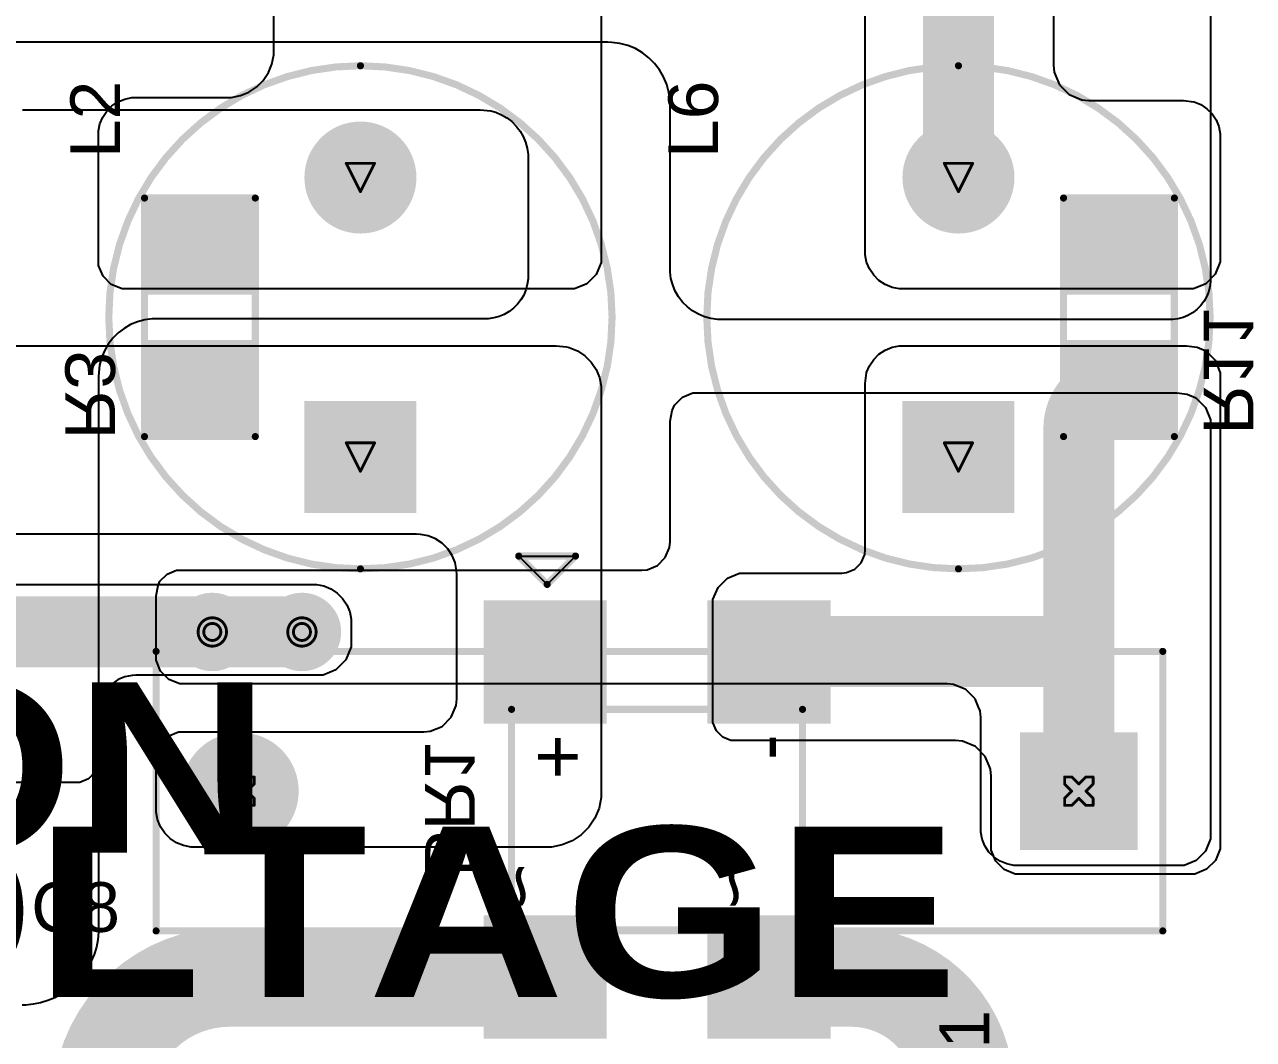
# Model space of a CAD drawing. Header units: inches. Extents: x 0 to 11.3, y 0 to 5.5.
# Drawn here: x 3.316 to 4.181, y 1.31 to 2.024 of the extents above; entities that cross this region are included whole.
import ezdxf

# ---------------------------------------------------------------- set-up
doc = ezdxf.new("R2010")
doc.units = ezdxf.units.IN
doc.header["$MEASUREMENT"] = 0
for name, color, linetype in [('Bottom Layer', 5, 'Continuous'), ('Bottom Overlay', 54, 'Continuous'), ('Bottom Paste', 16, 'Continuous'), ('Bottom Solder', 6, 'Continuous'), ('Drill Drawing', 1, 'Continuous'), ('Multi-Layer', 9, 'Continuous'), ('Pad Holes', 156, 'Continuous'), ('Top Layer', 1, 'Continuous'), ('Top Overlay', 2, 'Continuous'), ('Top Solder', 216, 'Continuous'), ('Via Holes', 16, 'Continuous')]:
    doc.layers.add(name, color=color, linetype=linetype)
doc.styles.add('Arial', font='', dxfattribs={"height": 0.2})
doc.styles.add('Arial Black', font='', dxfattribs={"height": 0.2})
doc.styles.get('Arial').set_extended_font_data('Arial')
doc.styles.get('Arial Black').set_extended_font_data('Arial Black')

# ---------------------------------------------------------------- blocks, each defined once
blk = doc.blocks.new('R___1206_B_39')
at = {"layer": 'Bottom Layer'}
for points in [[(-0.08, 0.035), (-0.02, 0.035), (-0.02, -0.035), (-0.08, -0.035)], [(0.02, 0.035), (0.08, 0.035), (0.08, -0.035), (0.02, -0.035)]]:
    blk.add_hatch(color=5, dxfattribs=at).paths.add_polyline_path(points)
at = {"layer": 'Bottom Paste'}
for points in [[(-0.08, 0.035), (-0.02, 0.035), (-0.02, -0.035), (-0.08, -0.035)], [(0.02, 0.035), (0.08, 0.035), (0.08, -0.035), (0.02, -0.035)]]:
    blk.add_hatch(color=16, dxfattribs=at).paths.add_polyline_path(points)
at = {"layer": 'Bottom Solder'}
for points in [[(-0.084, 0.039), (-0.016, 0.039), (-0.016, -0.039), (-0.084, -0.039)], [(0.016, 0.039), (0.084, 0.039), (0.084, -0.039), (0.016, -0.039)]]:
    blk.add_hatch(color=6, dxfattribs=at).paths.add_polyline_path(points)
at = {"layer": 'Bottom Overlay', "const_width": 0.005}
for points in [[(-0.084, 0.039), (-0.084, -0.039)], [(-0.084, 0.039), (0.084, 0.039)], [(0.084, 0.039), (0.084, -0.039)], [(-0.084, -0.039), (0.084, -0.039)]]:
    blk.add_lwpolyline(points, dxfattribs=at)
at = {"layer": 'Bottom Overlay', "const_width": 0.0025}
for points in [[(-0.08525, 0.039, 1), (-0.08275, 0.039, 1)], [(-0.08525, 0.039, 1), (-0.08275, 0.039, 1)], [(0.08275, 0.039, 1), (0.08525, 0.039, 1)], [(0.08275, 0.039, 1), (0.08525, 0.039, 1)], [(-0.08525, -0.039, 1), (-0.08275, -0.039, 1)], [(-0.08525, -0.039, 1), (-0.08275, -0.039, 1)], [(0.08275, -0.039, 1), (0.08525, -0.039, 1)], [(0.08275, -0.039, 1), (0.08525, -0.039, 1)]]:
    blk.add_lwpolyline(points, format="xyb", close=True, dxfattribs=at)
blk = doc.blocks.new('R___1206_B_47')
at = {"layer": 'Bottom Layer'}
for points in [[(-0.08, 0.035), (-0.02, 0.035), (-0.02, -0.035), (-0.08, -0.035)], [(0.02, 0.035), (0.08, 0.035), (0.08, -0.035), (0.02, -0.035)]]:
    blk.add_hatch(color=5, dxfattribs=at).paths.add_polyline_path(points)
at = {"layer": 'Bottom Paste'}
for points in [[(-0.08, 0.035), (-0.02, 0.035), (-0.02, -0.035), (-0.08, -0.035)], [(0.02, 0.035), (0.08, 0.035), (0.08, -0.035), (0.02, -0.035)]]:
    blk.add_hatch(color=16, dxfattribs=at).paths.add_polyline_path(points)
at = {"layer": 'Bottom Solder'}
for points in [[(-0.084, 0.039), (-0.016, 0.039), (-0.016, -0.039), (-0.084, -0.039)], [(0.016, 0.039), (0.084, 0.039), (0.084, -0.039), (0.016, -0.039)]]:
    blk.add_hatch(color=6, dxfattribs=at).paths.add_polyline_path(points)
at = {"layer": 'Bottom Overlay', "const_width": 0.005}
for points in [[(-0.084, 0.039), (-0.084, -0.039)], [(-0.084, 0.039), (0.084, 0.039)], [(0.084, 0.039), (0.084, -0.039)], [(-0.084, -0.039), (0.084, -0.039)]]:
    blk.add_lwpolyline(points, dxfattribs=at)
at = {"layer": 'Bottom Overlay', "const_width": 0.0025}
for points in [[(-0.08525, 0.039, 1), (-0.08275, 0.039, 1)], [(-0.08525, 0.039, 1), (-0.08275, 0.039, 1)], [(0.08275, 0.039, 1), (0.08525, 0.039, 1)], [(0.08275, 0.039, 1), (0.08525, 0.039, 1)], [(-0.08525, -0.039, 1), (-0.08275, -0.039, 1)], [(-0.08525, -0.039, 1), (-0.08275, -0.039, 1)], [(0.08275, -0.039, 1), (0.08525, -0.039, 1)], [(0.08275, -0.039, 1), (0.08525, -0.039, 1)]]:
    blk.add_lwpolyline(points, format="xyb", close=True, dxfattribs=at)
blk = doc.blocks.new('PK0810_471MB_52')
at = {"layer": 'Bottom Layer'}
blk.add_hatch(color=5, dxfattribs=at).paths.add_polyline_path([(-0.133853, 0.035433), (-0.062987, 0.035433), (-0.062987, -0.035433), (-0.133853, -0.035433)])
h = blk.add_hatch(color=5, dxfattribs=at)
edge = h.paths.add_edge_path()
edge.add_arc((0.09843, 0), 0.035433, 0, 360)
at = {"layer": 'Bottom Solder'}
blk.add_hatch(color=6, dxfattribs=at).paths.add_polyline_path([(-0.137853, 0.039433), (-0.058987, 0.039433), (-0.058987, -0.039433), (-0.137853, -0.039433)])
h = blk.add_hatch(color=6, dxfattribs=at)
edge = h.paths.add_edge_path()
edge.add_arc((0.09843, 0), 0.039433, 0, 360)
at = {"layer": 'Multi-Layer'}
blk.add_hatch(color=9, dxfattribs=at).paths.add_polyline_path([(-0.133853, 0.035433), (-0.062987, 0.035433), (-0.062987, -0.035433), (-0.133853, -0.035433)])
h = blk.add_hatch(color=9, dxfattribs=at)
edge = h.paths.add_edge_path()
edge.add_arc((0.09843, 0), 0.035433, 0, 360)
at = {"layer": 'Pad Holes'}
h = blk.add_hatch(color=7, dxfattribs=at)
edge = h.paths.add_edge_path()
edge.add_arc((-0.098429, 0), 0.019685, 0, 360)
h = blk.add_hatch(color=7, dxfattribs=at)
edge = h.paths.add_edge_path()
edge.add_arc((0.098429, 0), 0.019685, 0, 360)
at = {"layer": 'Top Layer'}
blk.add_hatch(color=1, dxfattribs=at).paths.add_polyline_path([(-0.133853, 0.035433), (-0.062987, 0.035433), (-0.062987, -0.035433), (-0.133853, -0.035433)])
h = blk.add_hatch(color=1, dxfattribs=at)
edge = h.paths.add_edge_path()
edge.add_arc((0.09843, 0), 0.035433, 0, 360)
at = {"layer": 'Top Solder'}
blk.add_hatch(color=216, dxfattribs=at).paths.add_polyline_path([(-0.137853, 0.039433), (-0.058987, 0.039433), (-0.058987, -0.039433), (-0.137853, -0.039433)])
h = blk.add_hatch(color=216, dxfattribs=at)
edge = h.paths.add_edge_path()
edge.add_arc((0.09843, 0), 0.039433, 0, 360)
at = {"layer": 'Top Overlay'}
for points, const_width in [([(0.17717, 0, 1), (-0.17717, 0, 1)], 0.005), ([(-0.17842, 0, 1), (-0.17592, 0, 1)], 0.0025), ([(0.17592, 0, 1), (0.17842, 0, 1)], 0.0025)]:
    blk.add_lwpolyline(points, format="xyb", close=True, dxfattribs=dict(at, const_width=const_width))
blk = doc.blocks.new('PK0810_471MB_55')
at = {"layer": 'Bottom Layer'}
blk.add_hatch(color=5, dxfattribs=at).paths.add_polyline_path([(-0.133853, 0.035433), (-0.062987, 0.035433), (-0.062987, -0.035433), (-0.133853, -0.035433)])
h = blk.add_hatch(color=5, dxfattribs=at)
edge = h.paths.add_edge_path()
edge.add_arc((0.09843, 0), 0.035433, 0, 360)
at = {"layer": 'Bottom Solder'}
blk.add_hatch(color=6, dxfattribs=at).paths.add_polyline_path([(-0.137853, 0.039433), (-0.058987, 0.039433), (-0.058987, -0.039433), (-0.137853, -0.039433)])
h = blk.add_hatch(color=6, dxfattribs=at)
edge = h.paths.add_edge_path()
edge.add_arc((0.09843, 0), 0.039433, 0, 360)
at = {"layer": 'Multi-Layer'}
blk.add_hatch(color=9, dxfattribs=at).paths.add_polyline_path([(-0.133853, 0.035433), (-0.062987, 0.035433), (-0.062987, -0.035433), (-0.133853, -0.035433)])
h = blk.add_hatch(color=9, dxfattribs=at)
edge = h.paths.add_edge_path()
edge.add_arc((0.09843, 0), 0.035433, 0, 360)
at = {"layer": 'Pad Holes'}
h = blk.add_hatch(color=7, dxfattribs=at)
edge = h.paths.add_edge_path()
edge.add_arc((-0.098429, 0), 0.019685, 0, 360)
h = blk.add_hatch(color=7, dxfattribs=at)
edge = h.paths.add_edge_path()
edge.add_arc((0.098429, 0), 0.019685, 0, 360)
at = {"layer": 'Top Layer'}
blk.add_hatch(color=1, dxfattribs=at).paths.add_polyline_path([(-0.133853, 0.035433), (-0.062987, 0.035433), (-0.062987, -0.035433), (-0.133853, -0.035433)])
h = blk.add_hatch(color=1, dxfattribs=at)
edge = h.paths.add_edge_path()
edge.add_arc((0.09843, 0), 0.035433, 0, 360)
at = {"layer": 'Top Solder'}
blk.add_hatch(color=216, dxfattribs=at).paths.add_polyline_path([(-0.137853, 0.039433), (-0.058987, 0.039433), (-0.058987, -0.039433), (-0.137853, -0.039433)])
h = blk.add_hatch(color=216, dxfattribs=at)
edge = h.paths.add_edge_path()
edge.add_arc((0.09843, 0), 0.039433, 0, 360)
at = {"layer": 'Top Overlay'}
for points, const_width in [([(0.17717, 0, 1), (-0.17717, 0, 1)], 0.005), ([(-0.17842, 0, 1), (-0.17592, 0, 1)], 0.0025), ([(0.17592, 0, 1), (0.17842, 0, 1)], 0.0025)]:
    blk.add_lwpolyline(points, format="xyb", close=True, dxfattribs=dict(at, const_width=const_width))
blk = doc.blocks.new('KP103J1000VP15_72')
at = {"layer": 'Bottom Layer'}
blk.add_hatch(color=5, dxfattribs=at).paths.add_polyline_path([(-0.33465, 0.03937), (-0.25591, 0.03937), (-0.25591, -0.03937), (-0.33465, -0.03937)])
h = blk.add_hatch(color=5, dxfattribs=at)
edge = h.paths.add_edge_path()
edge.add_arc((0.29528, 0), 0.03937, 0, 360)
at = {"layer": 'Bottom Solder'}
blk.add_hatch(color=6, dxfattribs=at).paths.add_polyline_path([(-0.33661, 0.04134), (-0.25394, 0.04134), (-0.25394, -0.04134), (-0.33661, -0.04134)])
h = blk.add_hatch(color=6, dxfattribs=at)
edge = h.paths.add_edge_path()
edge.add_arc((0.29528, 0), 0.04134, 0, 360)
at = {"layer": 'Multi-Layer'}
blk.add_hatch(color=9, dxfattribs=at).paths.add_polyline_path([(-0.33465, 0.03937), (-0.25591, 0.03937), (-0.25591, -0.03937), (-0.33465, -0.03937)])
h = blk.add_hatch(color=9, dxfattribs=at)
edge = h.paths.add_edge_path()
edge.add_arc((0.29528, 0), 0.03937, 0, 360)
at = {"layer": 'Pad Holes'}
h = blk.add_hatch(color=7, dxfattribs=at)
edge = h.paths.add_edge_path()
edge.add_arc((-0.29528, 0), 0.02362, 0, 360)
h = blk.add_hatch(color=7, dxfattribs=at)
edge = h.paths.add_edge_path()
edge.add_arc((0.29528, 0), 0.02362, 0, 360)
at = {"layer": 'Top Layer'}
blk.add_hatch(color=1, dxfattribs=at).paths.add_polyline_path([(-0.33465, 0.03937), (-0.25591, 0.03937), (-0.25591, -0.03937), (-0.33465, -0.03937)])
h = blk.add_hatch(color=1, dxfattribs=at)
edge = h.paths.add_edge_path()
edge.add_arc((0.29528, 0), 0.03937, 0, 360)
at = {"layer": 'Top Solder'}
blk.add_hatch(color=216, dxfattribs=at).paths.add_polyline_path([(-0.33661, 0.04134), (-0.25394, 0.04134), (-0.25394, -0.04134), (-0.33661, -0.04134)])
h = blk.add_hatch(color=216, dxfattribs=at)
edge = h.paths.add_edge_path()
edge.add_arc((0.29528, 0), 0.04134, 0, 360)
at = {"layer": 'Top Overlay', "const_width": 0.005}
for points in [[(0.35433, 0.09842), (-0.35433, 0.09842)], [(-0.35433, 0.09842), (-0.35433, -0.09843)], [(0.35433, 0.09842), (0.35433, -0.09843)], [(0.35433, -0.09843), (-0.35433, -0.09843)]]:
    blk.add_lwpolyline(points, dxfattribs=at)
at = {"layer": 'Top Overlay', "const_width": 0.0025}
for points in [[(-0.35558, 0.09842, 1), (-0.35308, 0.09842, 1)], [(-0.35558, 0.09842, 1), (-0.35308, 0.09842, 1)], [(0.35308, 0.09842, 1), (0.35558, 0.09842, 1)], [(0.35308, 0.09842, 1), (0.35558, 0.09842, 1)], [(-0.35558, -0.09843, 1), (-0.35308, -0.09843, 1)], [(-0.35558, -0.09843, 1), (-0.35308, -0.09843, 1)], [(0.35308, -0.09843, 1), (0.35558, -0.09843, 1)], [(0.35308, -0.09843, 1), (0.35558, -0.09843, 1)]]:
    blk.add_lwpolyline(points, format="xyb", close=True, dxfattribs=at)
blk = doc.blocks.new('LMBS_1_B_79')
at = {"layer": 'Bottom Layer'}
for points in [[(-0.15029, 0.11811), (-0.07155, 0.11811), (-0.07155, 0.03937), (-0.15029, 0.03937)], [(0.07155, 0.11811), (0.15029, 0.11811), (0.15029, 0.03937), (0.07155, 0.03937)], [(-0.15029, -0.03937), (-0.07155, -0.03937), (-0.07155, -0.11811), (-0.15029, -0.11811)], [(0.07155, -0.03937), (0.15029, -0.03937), (0.15029, -0.11811), (0.07155, -0.11811)]]:
    blk.add_hatch(color=5, dxfattribs=at).paths.add_polyline_path(points)
at = {"layer": 'Bottom Paste'}
for points in [[(-0.15029, 0.11811), (-0.07155, 0.11811), (-0.07155, 0.03937), (-0.15029, 0.03937)], [(0.07155, 0.11811), (0.15029, 0.11811), (0.15029, 0.03937), (0.07155, 0.03937)], [(-0.15029, -0.03937), (-0.07155, -0.03937), (-0.07155, -0.11811), (-0.15029, -0.11811)], [(0.07155, -0.03937), (0.15029, -0.03937), (0.15029, -0.11811), (0.07155, -0.11811)]]:
    blk.add_hatch(color=16, dxfattribs=at).paths.add_polyline_path(points)
at = {"layer": 'Bottom Solder'}
for points in [[(-0.15429, 0.12211), (-0.06755, 0.12211), (-0.06755, 0.03537), (-0.15429, 0.03537)], [(0.06755, 0.12211), (0.15429, 0.12211), (0.15429, 0.03537), (0.06755, 0.03537)], [(-0.15429, -0.03537), (-0.06755, -0.03537), (-0.06755, -0.12211), (-0.15429, -0.12211)], [(0.06755, -0.03537), (0.15429, -0.03537), (0.15429, -0.12211), (0.06755, -0.12211)]]:
    blk.add_hatch(color=6, dxfattribs=at).paths.add_polyline_path(points)
at = {"layer": 'Bottom Overlay', "const_width": 0.005}
for points in [[(-0.07761, -0.10241), (-0.07761, 0.10241)], [(0.07761, 0.10241), (-0.07761, 0.10241)], [(0.07761, -0.10241), (0.07761, 0.10241)], [(0.07761, -0.10241), (-0.07761, -0.10241)]]:
    blk.add_lwpolyline(points, dxfattribs=at)
at = {"layer": 'Bottom Overlay', "const_width": 0.0025}
for points in [[(-0.07886, 0.10241, 1), (-0.07636, 0.10241, 1)], [(-0.07886, 0.10241, 1), (-0.07636, 0.10241, 1)], [(0.07636, 0.10241, 1), (0.07886, 0.10241, 1)], [(0.07636, 0.10241, 1), (0.07886, 0.10241, 1)], [(-0.07886, -0.10241, 1), (-0.07636, -0.10241, 1)], [(-0.07886, -0.10241, 1), (-0.07636, -0.10241, 1)], [(0.07636, -0.10241, 1), (0.07886, -0.10241, 1)], [(0.07636, -0.10241, 1), (0.07886, -0.10241, 1)]]:
    blk.add_lwpolyline(points, format="xyb", close=True, dxfattribs=at)
at = {"layer": 'Bottom Overlay', "style": 'Arial', "text_generation_flag": 2}
for s, p in [('-', (-0.06024, 0.0967)), ('+', (-0.06024, -0.05078))]:
    blk.add_text(s, height=0.03937, rotation=-180, dxfattribs=at).set_placement(p)
for p in [(0.063, 0.035), (0.063, -0.115)]:
    blk.add_text('~', height=0.03937, dxfattribs=at).set_placement(p)

msp = doc.modelspace()

# ---------------------------------------------------------------- hatches: boundary and pattern name
at = {"layer": 'Bottom Layer'}
h = msp.add_hatch(color=5, dxfattribs=at)
edge = h.paths.add_edge_path()
edge.add_arc((3.44773, 1.59654), 0.02362, 0, 360)
h = msp.add_hatch(color=5, dxfattribs=at)
edge = h.paths.add_edge_path()
edge.add_arc((3.51083, 1.59654), 0.02362, 0, 360)
at = {"layer": 'Bottom Solder'}
h = msp.add_hatch(color=6, dxfattribs=at)
edge = h.paths.add_edge_path()
edge.add_arc((3.44773, 1.59654), 0.02762, 0, 360)
h = msp.add_hatch(color=6, dxfattribs=at)
edge = h.paths.add_edge_path()
edge.add_arc((3.51083, 1.59654), 0.02762, 0, 360)
at = {"layer": 'Top Layer'}
h = msp.add_hatch(color=1, dxfattribs=at)
edge = h.paths.add_edge_path()
edge.add_arc((3.44773, 1.59654), 0.02362, 0, 360)
h = msp.add_hatch(color=1, dxfattribs=at)
edge = h.paths.add_edge_path()
edge.add_arc((3.51083, 1.59654), 0.02362, 0, 360)
at = {"layer": 'Top Solder'}
h = msp.add_hatch(color=216, dxfattribs=at)
edge = h.paths.add_edge_path()
edge.add_arc((3.44773, 1.59654), 0.02762, 0, 360)
h = msp.add_hatch(color=216, dxfattribs=at)
edge = h.paths.add_edge_path()
edge.add_arc((3.51083, 1.59654), 0.02762, 0, 360)
at = {"layer": 'Via Holes'}
h = msp.add_hatch(color=7, dxfattribs=at)
edge = h.paths.add_edge_path()
edge.add_arc((3.44773, 1.59654), 0.01181, 0, 360)
h = msp.add_hatch(color=7, dxfattribs=at)
edge = h.paths.add_edge_path()
edge.add_arc((3.51083, 1.59654), 0.01181, 0, 360)

# ---------------------------------------------------------------- linework, layer by layer
at = {"layer": 'Bottom Layer'}
for p, q in [((3.72146, 2.36748), (3.72146, 1.86146)), ((3.49114, 2.00614), (3.49114, 2.19398)), ((3.90735, 1.90616), (3.90735, 2.193)), ((4.04, 2.19263), (4.04, 1.99562)), ((3.48971, 1.99648), (3.49098, 2.00288)), ((3.49098, 2.00288), (3.49114, 2.00614)), ((3.48359, 1.98502), (3.48721, 1.99045)), ((3.48721, 1.99045), (3.48971, 1.99648)), ((4.04, 1.99562), (4.04048, 1.99079)), ((4.04048, 1.99079), (4.04417, 1.98186)), ((3.47897, 1.98041), (3.48359, 1.98502)), ((4.04417, 1.98186), (4.051, 1.97503)), ((3.38606, 1.97186), (3.39108, 1.97286)), ((3.39108, 1.97286), (3.39364, 1.97286)), ((3.39364, 1.97286), (3.45786, 1.97286)), ((3.45786, 1.97286), (3.46112, 1.97302)), ((3.45786, 1.97286), (3.45786, 1.97286)), ((3.46112, 1.97302), (3.46752, 1.97429)), ((3.46752, 1.97429), (3.47355, 1.97679)), ((3.47355, 1.97679), (3.47897, 1.98041)), ((4.051, 1.97503), (4.05993, 1.97133)), ((3.37345, 1.96343), (3.37707, 1.96705)), ((3.37707, 1.96705), (3.38133, 1.9699)), ((3.38133, 1.9699), (3.38606, 1.97186)), ((4.05993, 1.97133), (4.06476, 1.97086)), ((4.06476, 1.97086), (4.13135, 1.97086)), ((4.13135, 1.97086), (4.13135, 1.97086)), ((4.13135, 1.97086), (4.13135, 1.97086)), ((4.13135, 1.97086), (4.13135, 1.97086)), ((4.13135, 1.97086), (4.13869, 1.96991)), ((4.13869, 1.96991), (4.13893, 1.96986)), ((4.13893, 1.96986), (4.14367, 1.9679)), ((4.14367, 1.9679), (4.14792, 1.96505)), ((4.14792, 1.96505), (4.15155, 1.96143)), ((3.36864, 1.95444), (3.3706, 1.95917)), ((3.3706, 1.95917), (3.37345, 1.96343)), ((4.15155, 1.96143), (4.15439, 1.95717)), ((4.15439, 1.95717), (4.15635, 1.95244)), ((3.36764, 1.94942), (3.36864, 1.95444)), ((3.36765, 1.94686), (3.36764, 1.94942)), ((3.36765, 1.90535), (3.36765, 1.94686)), ((3.36765, 1.94686), (3.36765, 1.94686)), ((4.15635, 1.95244), (4.15735, 1.94742)), ((4.15735, 1.94742), (4.15735, 1.94486)), ((4.15735, 1.94486), (4.15735, 1.86185)), ((3.36765, 1.85885), (3.36765, 1.90535)), ((3.90735, 1.86486), (3.90735, 1.90616)), ((3.72146, 1.86146), (3.72146, 1.86146)), ((3.72146, 1.86146), (3.72146, 1.85682)), ((3.90735, 1.86223), (3.90735, 1.86486)), ((3.90838, 1.85706), (3.90735, 1.86223)), ((4.15735, 1.86185), (4.15735, 1.86185)), ((4.15735, 1.86185), (4.15735, 1.85713)), ((3.36765, 1.85473), (3.36765, 1.85885)), ((3.3708, 1.84712), (3.36765, 1.85473)), ((3.72146, 1.85682), (3.71791, 1.84825)), ((3.91039, 1.8522), (3.90838, 1.85706)), ((3.91331, 1.84783), (3.91039, 1.8522)), ((4.15735, 1.85713), (4.15374, 1.84842)), ((3.37662, 1.8413), (3.3708, 1.84712)), ((3.71791, 1.84825), (3.71135, 1.84169)), ((3.91703, 1.84411), (3.91331, 1.84783)), ((3.92141, 1.84118), (3.91703, 1.84411)), ((4.15374, 1.84842), (4.14707, 1.84175)), ((3.38423, 1.83814), (3.37662, 1.8413)), ((3.38835, 1.83814), (3.38423, 1.83814)), ((3.69814, 1.83814), (3.38835, 1.83814)), ((3.70278, 1.83814), (3.69814, 1.83814)), ((3.71135, 1.84169), (3.70278, 1.83814)), ((3.92627, 1.83917), (3.92141, 1.84118)), ((3.93143, 1.83814), (3.92627, 1.83917)), ((3.93406, 1.83814), (3.93143, 1.83814)), ((4.13364, 1.83814), (3.93406, 1.83814)), ((4.13836, 1.83814), (4.13364, 1.83814)), ((4.14707, 1.84175), (4.13836, 1.83814)), ((3.03815, 1.79815), (3.68976, 1.79815)), ((3.68976, 1.79815), (3.68976, 1.79815)), ((3.68976, 1.79815), (3.68976, 1.79815)), ((3.68976, 1.79815), (3.68976, 1.79815)), ((3.68976, 1.79815), (3.69711, 1.7973)), ((3.69711, 1.7973), (3.699, 1.79693)), ((3.699, 1.79693), (3.70477, 1.79454)), ((3.70477, 1.79454), (3.70996, 1.79107)), ((3.70996, 1.79107), (3.71438, 1.78665)), ((3.91331, 1.78846), (3.91703, 1.79218)), ((3.91703, 1.79218), (3.92141, 1.7951)), ((3.92141, 1.7951), (3.92627, 1.79712)), ((3.92627, 1.79712), (3.93143, 1.79814)), ((3.93143, 1.79814), (3.93406, 1.79814)), ((3.93406, 1.79814), (4.13364, 1.79814)), ((4.13364, 1.79814), (4.13364, 1.79814)), ((4.13364, 1.79814), (4.13364, 1.79814)), ((4.13364, 1.79814), (4.13364, 1.79814)), ((4.13364, 1.79814), (4.14098, 1.79706)), ((4.14098, 1.79706), (4.14707, 1.79454)), ((4.14707, 1.79454), (4.15374, 1.78787)), ((3.71438, 1.78665), (3.71785, 1.78146)), ((3.90838, 1.77922), (3.91039, 1.78408)), ((3.91039, 1.78408), (3.91331, 1.78846)), ((4.15374, 1.78787), (4.15735, 1.77915)), ((3.71785, 1.78146), (3.72024, 1.77569)), ((3.72024, 1.77569), (3.72146, 1.76957)), ((3.90735, 1.77143), (3.90834, 1.77902)), ((3.90834, 1.77902), (3.90838, 1.77922)), ((4.15735, 1.77915), (4.15735, 1.77444)), ((4.15735, 1.77444), (4.15735, 1.73293)), ((3.72146, 1.76957), (3.72146, 1.76644)), ((3.72146, 1.76644), (3.72146, 1.65099)), ((3.90735, 1.65435), (3.90735, 1.77143)), ((3.90735, 1.77143), (3.90735, 1.77143)), ((3.90735, 1.77143), (3.90735, 1.77143)), ((4.15735, 1.73293), (4.15735, 1.58284)), ((3.59156, 1.66543), (3.23571, 1.66543)), ((3.59433, 1.66529), (3.59156, 1.66543)), ((3.59977, 1.66421), (3.59433, 1.66529)), ((3.6049, 1.66209), (3.59977, 1.66421)), ((3.60952, 1.659), (3.6049, 1.66209)), ((3.61344, 1.65508), (3.60952, 1.659)), ((3.61652, 1.65047), (3.61344, 1.65508)), ((3.90703, 1.65116), (3.90735, 1.65435)), ((3.61865, 1.64534), (3.61652, 1.65047)), ((3.61973, 1.6399), (3.61865, 1.64534)), ((3.72146, 1.65099), (3.72146, 1.48388)), ((3.90008, 1.64076), (3.90459, 1.64527)), ((3.90459, 1.64527), (3.90703, 1.65116)), ((3.61986, 1.63712), (3.61973, 1.6399)), ((3.61986, 1.5494), (3.61986, 1.63712)), ((3.61986, 1.63712), (3.61987, 1.63712)), ((3.61987, 1.63712), (3.61986, 1.63712)), ((3.61986, 1.63712), (3.61986, 1.63712)), ((3.8103, 1.63445), (3.81886, 1.638)), ((3.81886, 1.638), (3.891, 1.638)), ((3.891, 1.638), (3.89419, 1.63831)), ((3.891, 1.638), (3.891, 1.638)), ((3.891, 1.638), (3.891, 1.638)), ((3.89419, 1.63831), (3.90008, 1.64076)), ((3.20205, 1.63), (3.51833, 1.63)), ((3.51833, 1.63), (3.52101, 1.63)), ((3.52101, 1.63), (3.52628, 1.62895)), ((3.52628, 1.62895), (3.53124, 1.6269)), ((3.53124, 1.6269), (3.5357, 1.62392)), ((3.8002, 1.61934), (3.80374, 1.6279)), ((3.80374, 1.6279), (3.8103, 1.63445)), ((3.5357, 1.62392), (3.53949, 1.62012)), ((3.53949, 1.62012), (3.54247, 1.61566)), ((3.8002, 1.53266), (3.8002, 1.61934)), ((3.54247, 1.61566), (3.54453, 1.61071)), ((3.54453, 1.61071), (3.54557, 1.60544)), ((3.54557, 1.60544), (3.54557, 1.60276)), ((3.54557, 1.60276), (3.54557, 1.59116)), ((3.54557, 1.58617), (3.54175, 1.57694)), ((3.54557, 1.59116), (3.54557, 1.58617)), ((3.54175, 1.57694), (3.53469, 1.56989)), ((4.15735, 1.58284), (4.15735, 1.44835)), ((3.3913, 1.56594), (3.38626, 1.56494)), ((3.39387, 1.56607), (3.3913, 1.56594)), ((3.43147, 1.56607), (3.39387, 1.56607)), ((3.39387, 1.56607), (3.39387, 1.56607)), ((3.43264, 1.56622), (3.43147, 1.56607)), ((3.43531, 1.56622), (3.43264, 1.56622)), ((3.52585, 1.56622), (3.43531, 1.56622)), ((3.53469, 1.56989), (3.52585, 1.56622)), ((3.37724, 1.56011), (3.3736, 1.55648)), ((3.38151, 1.56297), (3.37724, 1.56011)), ((3.38626, 1.56494), (3.38151, 1.56297)), ((3.37074, 1.5522), (3.36877, 1.54745)), ((3.3736, 1.55648), (3.37074, 1.5522)), ((3.61942, 1.54486), (3.61986, 1.5494)), ((3.36777, 1.54241), (3.36765, 1.53984)), ((3.36765, 1.53984), (3.36765, 1.50706)), ((3.36877, 1.54745), (3.36777, 1.54241)), ((3.61594, 1.53646), (3.61942, 1.54486)), ((3.60952, 1.53004), (3.61594, 1.53646)), ((3.8026, 1.52685), (3.8002, 1.53266)), ((3.41116, 1.51759), (3.4167, 1.52312)), ((3.4167, 1.52312), (3.42394, 1.52612)), ((3.42394, 1.52612), (3.42785, 1.52612)), ((3.42785, 1.52612), (3.59659, 1.52612)), ((3.59659, 1.52612), (3.60113, 1.52657)), ((3.60113, 1.52657), (3.60952, 1.53004)), ((3.80705, 1.52241), (3.8026, 1.52685)), ((3.40817, 1.51035), (3.41116, 1.51759)), ((3.81286, 1.52), (3.80705, 1.52241)), ((3.971, 1.52), (3.81286, 1.52)), ((3.97588, 1.51952), (3.971, 1.52)), ((3.98489, 1.51579), (3.97588, 1.51952)), ((3.99179, 1.50889), (3.98489, 1.51579)), ((3.36765, 1.50706), (3.36765, 1.50378)), ((3.40817, 1.4696), (3.40817, 1.51035)), ((3.99451, 1.5023), (3.99179, 1.50889)), ((3.36513, 1.49771), (3.36049, 1.49306)), ((3.36765, 1.50378), (3.36513, 1.49771)), ((3.99552, 1.49988), (3.99451, 1.5023)), ((3.996, 1.495), (3.99552, 1.49988)), ((3.35442, 1.49055), (3.20234, 1.49055)), ((3.36049, 1.49306), (3.35442, 1.49055)), ((3.996, 1.447), (3.996, 1.495)), ((3.996, 1.495), (3.996, 1.495)), ((3.996, 1.495), (3.996, 1.495)), ((3.996, 1.495), (3.996, 1.495)), ((3.72146, 1.48006), (3.71996, 1.47255)), ((3.72146, 1.48388), (3.72146, 1.48388)), ((3.72146, 1.48388), (3.72146, 1.48006)), ((3.71996, 1.47255), (3.71704, 1.46548)), ((3.40921, 1.46434), (3.40817, 1.4696)), ((3.41127, 1.45938), (3.40921, 1.46434)), ((3.71704, 1.46548), (3.71279, 1.45912)), ((3.41425, 1.45492), (3.41127, 1.45938)), ((3.41804, 1.45112), (3.41425, 1.45492)), ((3.70738, 1.45371), (3.70101, 1.44946)), ((3.71279, 1.45912), (3.70738, 1.45371)), ((3.4225, 1.44814), (3.41804, 1.45112)), ((3.42746, 1.44609), (3.4225, 1.44814)), ((3.43273, 1.44504), (3.42746, 1.44609)), ((3.68262, 1.44504), (3.43273, 1.44504)), ((3.68644, 1.44504), (3.68262, 1.44504)), ((3.69395, 1.44653), (3.68644, 1.44504)), ((3.70101, 1.44946), (3.69395, 1.44653)), ((3.996, 1.44282), (3.996, 1.447)), ((4.15735, 1.44835), (4.15735, 1.44835)), ((4.15735, 1.44835), (4.15735, 1.4439)), ((3.9992, 1.4351), (3.996, 1.44282)), ((4.15735, 1.4439), (4.15395, 1.43569)), ((4.0051, 1.4292), (3.9992, 1.4351)), ((4.01282, 1.426), (4.0051, 1.4292)), ((4.14766, 1.4294), (4.13945, 1.426)), ((4.15395, 1.43569), (4.14766, 1.4294)), ((4.017, 1.426), (4.01282, 1.426)), ((4.13945, 1.426), (4.017, 1.426)), ((4.017, 1.426), (4.017, 1.426))]:
    msp.add_line(p, q, dxfattribs=at)
for points, const_width in [([(3.973, 1.91657), (3.973, 2.14466)], 0.05), ([(4.05777, 1.58284), (4.05777, 1.73991)], 0.05), ([(3.24733, 1.59654), (3.51083, 1.59654)], 0.05), ([(3.84708, 1.58284), (4.05777, 1.58284)], 0.05), ([(4.05777, 1.48441), (4.05777, 1.58284)], 0.05), ([(3.4599, 1.35349), (3.67, 1.35349)], 0.07), ([(3.83957, 1.35349), (3.89751, 1.35349)], 0.07), ([(3.83957, 1.35349), (3.84394, 1.34912)], 0.07)]:
    msp.add_lwpolyline(points, dxfattribs=dict(at, const_width=const_width))
for points, const_width in [([(3.9605, 1.91657, 1), (3.9855, 1.91657, 1)], 0.025), ([(4.0735, 1.76814, 1), (4.0985, 1.76814, 1)], 0.025), ([(4.04527, 1.73991, 1), (4.07027, 1.73991, 1)], 0.025), ([(4.04527, 1.73991, 1), (4.07027, 1.73991, 1)], 0.025), ([(3.49833, 1.59654, 1), (3.52333, 1.59654, 1)], 0.025), ([(3.83458, 1.58284, 1), (3.85958, 1.58284, 1)], 0.025), ([(3.83458, 1.58284, 1), (3.85958, 1.58284, 1)], 0.025), ([(4.04527, 1.58284, 1), (4.07027, 1.58284, 1)], 0.025), ([(4.04527, 1.58284, 1), (4.07027, 1.58284, 1)], 0.025), ([(4.04527, 1.58284, 1), (4.07027, 1.58284, 1)], 0.025), ([(3.82707, 1.57533, 1), (3.85207, 1.57533, 1)], 0.025), ([(4.04527, 1.48441, 1), (4.07027, 1.48441, 1)], 0.025), ([(3.4424, 1.35349, 1), (3.4774, 1.35349, 1)], 0.035), ([(3.4424, 1.35349, 1), (3.4774, 1.35349, 1)], 0.035), ([(3.6525, 1.35349, 1), (3.6875, 1.35349, 1)], 0.035), ([(3.82207, 1.35349, 1), (3.85707, 1.35349, 1)], 0.035), ([(3.82207, 1.35349, 1), (3.85707, 1.35349, 1)], 0.035), ([(3.82644, 1.34912, 1), (3.86144, 1.34912, 1)], 0.035), ([(3.88001, 1.35349, 1), (3.91501, 1.35349, 1)], 0.035), ([(3.88001, 1.35349, 1), (3.91501, 1.35349, 1)], 0.035)]:
    msp.add_lwpolyline(points, format="xyb", close=True, dxfattribs=dict(at, const_width=const_width))
for points, const_width in [([(4.05777, 1.73991, -0.414214), (4.086, 1.76814)], 0.05), ([(3.83957, 1.57533, -0.414214), (3.84708, 1.58284)], 0.05), ([(3.37, 1.26359, -0.414214), (3.4599, 1.35349)], 0.07), ([(3.89751, 1.35349, -0.414214), (3.977, 1.274)], 0.07)]:
    msp.add_lwpolyline(points, format="xyb", dxfattribs=dict(at, const_width=const_width))
at = {"layer": 'Bottom Overlay'}
for p, q in [((3.68344, 1.63), (3.66344, 1.65)), ((3.66344, 1.65), (3.70344, 1.65)), ((3.70344, 1.65), (3.68344, 1.63))]:
    msp.add_line(p, q, dxfattribs=at)
at = {"layer": 'Bottom Overlay', "const_width": 0.005}
for points in [[(3.66344, 1.65), (3.68344, 1.63)], [(3.66344, 1.65), (3.70344, 1.65)], [(3.68344, 1.63), (3.70344, 1.65)]]:
    msp.add_lwpolyline(points, dxfattribs=at)
at = {"layer": 'Bottom Overlay', "const_width": 0.0025}
for points in [[(3.66219, 1.65, 1), (3.66469, 1.65, 1)], [(3.66219, 1.65, 1), (3.66469, 1.65, 1)], [(3.70219, 1.65, 1), (3.70469, 1.65, 1)], [(3.70219, 1.65, 1), (3.70469, 1.65, 1)], [(3.68219, 1.63, 1), (3.68469, 1.63, 1)], [(3.68219, 1.63, 1), (3.68469, 1.63, 1)]]:
    msp.add_lwpolyline(points, format="xyb", close=True, dxfattribs=at)
at = {"layer": 'Drill Drawing', "const_width": 0.002}
for points in [[(3.542, 1.92657), (3.562, 1.92657)], [(3.542, 1.92657), (3.552, 1.90657)], [(3.552, 1.90657), (3.562, 1.92657)], [(3.963, 1.92657), (3.983, 1.92657)], [(3.963, 1.92657), (3.973, 1.90657)], [(3.973, 1.90657), (3.983, 1.92657)], [(3.542, 1.72972), (3.562, 1.72972)], [(3.542, 1.72972), (3.552, 1.70972)], [(3.552, 1.70972), (3.562, 1.72972)], [(3.963, 1.72971), (3.983, 1.72971)], [(3.963, 1.72971), (3.973, 1.70971)], [(3.973, 1.70971), (3.983, 1.72971)], [(3.45722, 1.48941), (3.45722, 1.49441)], [(3.45722, 1.49441), (3.46222, 1.49441)], [(3.45722, 1.48941), (3.46222, 1.48441)], [(3.46222, 1.49441), (3.46722, 1.48941)], [(3.46722, 1.48941), (3.47222, 1.49441)], [(3.47222, 1.49441), (3.47722, 1.49441)], [(3.47222, 1.48441), (3.47722, 1.48941)], [(3.47722, 1.48941), (3.47722, 1.49441)], [(4.04777, 1.48941), (4.04777, 1.49441)], [(4.04777, 1.49441), (4.05277, 1.49441)], [(4.04777, 1.48941), (4.05277, 1.48441)], [(4.05277, 1.49441), (4.05777, 1.48941)], [(4.05777, 1.48941), (4.06277, 1.49441)], [(4.06277, 1.49441), (4.06777, 1.49441)], [(4.06277, 1.48441), (4.06777, 1.48941)], [(4.06777, 1.48941), (4.06777, 1.49441)], [(3.45722, 1.47941), (3.46222, 1.48441)], [(3.45722, 1.47441), (3.45722, 1.47941)], [(3.46222, 1.47441), (3.46722, 1.47941)], [(3.46722, 1.47941), (3.47222, 1.47441)], [(3.47222, 1.48441), (3.47722, 1.47941)], [(3.47722, 1.47441), (3.47722, 1.47941)], [(4.04777, 1.47941), (4.05277, 1.48441)], [(4.04777, 1.47441), (4.04777, 1.47941)], [(4.05277, 1.47441), (4.05777, 1.47941)], [(4.05777, 1.47941), (4.06277, 1.47441)], [(4.06277, 1.48441), (4.06777, 1.47941)], [(4.06777, 1.47441), (4.06777, 1.47941)], [(3.45722, 1.47441), (3.46222, 1.47441)], [(3.47222, 1.47441), (3.47722, 1.47441)], [(4.04777, 1.47441), (4.05277, 1.47441)], [(4.06277, 1.47441), (4.06777, 1.47441)]]:
    msp.add_lwpolyline(points, dxfattribs=at)
at = {"layer": 'Drill Drawing'}
for points, const_width in [([(3.5415, 1.92657, 1), (3.5425, 1.92657, 1)], 0.001), ([(3.5415, 1.92657, 1), (3.5425, 1.92657, 1)], 0.001), ([(3.5615, 1.92657, 1), (3.5625, 1.92657, 1)], 0.001), ([(3.5615, 1.92657, 1), (3.5625, 1.92657, 1)], 0.001), ([(3.9625, 1.92657, 1), (3.9635, 1.92657, 1)], 0.001), ([(3.9625, 1.92657, 1), (3.9635, 1.92657, 1)], 0.001), ([(3.9825, 1.92657, 1), (3.9835, 1.92657, 1)], 0.001), ([(3.9825, 1.92657, 1), (3.9835, 1.92657, 1)], 0.001), ([(3.5515, 1.90657, 1), (3.5525, 1.90657, 1)], 0.001), ([(3.5515, 1.90657, 1), (3.5525, 1.90657, 1)], 0.001), ([(3.9725, 1.90657, 1), (3.9735, 1.90657, 1)], 0.001), ([(3.9725, 1.90657, 1), (3.9735, 1.90657, 1)], 0.001), ([(3.5415, 1.72972, 1), (3.5425, 1.72972, 1)], 0.001), ([(3.5415, 1.72972, 1), (3.5425, 1.72972, 1)], 0.001), ([(3.5615, 1.72972, 1), (3.5625, 1.72972, 1)], 0.001), ([(3.5615, 1.72972, 1), (3.5625, 1.72972, 1)], 0.001), ([(3.9625, 1.72971, 1), (3.9635, 1.72971, 1)], 0.001), ([(3.9625, 1.72971, 1), (3.9635, 1.72971, 1)], 0.001), ([(3.9825, 1.72971, 1), (3.9835, 1.72971, 1)], 0.001), ([(3.9825, 1.72971, 1), (3.9835, 1.72971, 1)], 0.001), ([(3.5515, 1.70972, 1), (3.5525, 1.70972, 1)], 0.001), ([(3.5515, 1.70972, 1), (3.5525, 1.70972, 1)], 0.001), ([(3.9725, 1.70971, 1), (3.9735, 1.70971, 1)], 0.001), ([(3.9725, 1.70971, 1), (3.9735, 1.70971, 1)], 0.001), ([(3.45773, 1.59654, 1), (3.43773, 1.59654, 1)], 0.002), ([(3.45373, 1.59654, 1), (3.44173, 1.59654, 1)], 0.002), ([(3.52083, 1.59654, 1), (3.50083, 1.59654, 1)], 0.002), ([(3.51683, 1.59654, 1), (3.50483, 1.59654, 1)], 0.002), ([(3.43723, 1.59654, 1), (3.43823, 1.59654, 1)], 0.001), ([(3.44123, 1.59654, 1), (3.44223, 1.59654, 1)], 0.001), ([(3.45323, 1.59654, 1), (3.45423, 1.59654, 1)], 0.001), ([(3.45723, 1.59654, 1), (3.45823, 1.59654, 1)], 0.001), ([(3.50033, 1.59654, 1), (3.50133, 1.59654, 1)], 0.001), ([(3.50433, 1.59654, 1), (3.50533, 1.59654, 1)], 0.001), ([(3.51633, 1.59654, 1), (3.51733, 1.59654, 1)], 0.001), ([(3.52033, 1.59654, 1), (3.52133, 1.59654, 1)], 0.001), ([(3.45672, 1.49441, 1), (3.45772, 1.49441, 1)], 0.001), ([(3.45672, 1.49441, 1), (3.45772, 1.49441, 1)], 0.001), ([(3.45672, 1.48941, 1), (3.45772, 1.48941, 1)], 0.001), ([(3.45672, 1.48941, 1), (3.45772, 1.48941, 1)], 0.001), ([(3.46172, 1.49441, 1), (3.46272, 1.49441, 1)], 0.001), ([(3.46172, 1.49441, 1), (3.46272, 1.49441, 1)], 0.001), ([(3.46672, 1.48941, 1), (3.46772, 1.48941, 1)], 0.001), ([(3.46672, 1.48941, 1), (3.46772, 1.48941, 1)], 0.001), ([(3.47172, 1.49441, 1), (3.47272, 1.49441, 1)], 0.001), ([(3.47172, 1.49441, 1), (3.47272, 1.49441, 1)], 0.001), ([(3.47672, 1.49441, 1), (3.47772, 1.49441, 1)], 0.001), ([(3.47672, 1.49441, 1), (3.47772, 1.49441, 1)], 0.001), ([(3.47672, 1.48941, 1), (3.47772, 1.48941, 1)], 0.001), ([(3.47672, 1.48941, 1), (3.47772, 1.48941, 1)], 0.001), ([(4.04727, 1.49441, 1), (4.04827, 1.49441, 1)], 0.001), ([(4.04727, 1.49441, 1), (4.04827, 1.49441, 1)], 0.001), ([(4.04727, 1.48941, 1), (4.04827, 1.48941, 1)], 0.001), ([(4.04727, 1.48941, 1), (4.04827, 1.48941, 1)], 0.001), ([(4.05227, 1.49441, 1), (4.05327, 1.49441, 1)], 0.001), ([(4.05227, 1.49441, 1), (4.05327, 1.49441, 1)], 0.001), ([(4.05727, 1.48941, 1), (4.05827, 1.48941, 1)], 0.001), ([(4.05727, 1.48941, 1), (4.05827, 1.48941, 1)], 0.001), ([(4.06227, 1.49441, 1), (4.06327, 1.49441, 1)], 0.001), ([(4.06227, 1.49441, 1), (4.06327, 1.49441, 1)], 0.001), ([(4.06727, 1.49441, 1), (4.06827, 1.49441, 1)], 0.001), ([(4.06727, 1.49441, 1), (4.06827, 1.49441, 1)], 0.001), ([(4.06727, 1.48941, 1), (4.06827, 1.48941, 1)], 0.001), ([(4.06727, 1.48941, 1), (4.06827, 1.48941, 1)], 0.001), ([(3.45672, 1.47941, 1), (3.45772, 1.47941, 1)], 0.001), ([(3.45672, 1.47941, 1), (3.45772, 1.47941, 1)], 0.001), ([(3.46172, 1.48441, 1), (3.46272, 1.48441, 1)], 0.001), ([(3.46172, 1.48441, 1), (3.46272, 1.48441, 1)], 0.001), ([(3.46672, 1.47941, 1), (3.46772, 1.47941, 1)], 0.001), ([(3.46672, 1.47941, 1), (3.46772, 1.47941, 1)], 0.001), ([(3.47172, 1.48441, 1), (3.47272, 1.48441, 1)], 0.001), ([(3.47172, 1.48441, 1), (3.47272, 1.48441, 1)], 0.001), ([(3.47672, 1.47941, 1), (3.47772, 1.47941, 1)], 0.001), ([(3.47672, 1.47941, 1), (3.47772, 1.47941, 1)], 0.001), ([(4.04727, 1.47941, 1), (4.04827, 1.47941, 1)], 0.001), ([(4.04727, 1.47941, 1), (4.04827, 1.47941, 1)], 0.001), ([(4.05227, 1.48441, 1), (4.05327, 1.48441, 1)], 0.001), ([(4.05227, 1.48441, 1), (4.05327, 1.48441, 1)], 0.001), ([(4.05727, 1.47941, 1), (4.05827, 1.47941, 1)], 0.001), ([(4.05727, 1.47941, 1), (4.05827, 1.47941, 1)], 0.001), ([(4.06227, 1.48441, 1), (4.06327, 1.48441, 1)], 0.001), ([(4.06227, 1.48441, 1), (4.06327, 1.48441, 1)], 0.001), ([(4.06727, 1.47941, 1), (4.06827, 1.47941, 1)], 0.001), ([(4.06727, 1.47941, 1), (4.06827, 1.47941, 1)], 0.001), ([(3.45672, 1.47441, 1), (3.45772, 1.47441, 1)], 0.001), ([(3.45672, 1.47441, 1), (3.45772, 1.47441, 1)], 0.001), ([(3.46172, 1.47441, 1), (3.46272, 1.47441, 1)], 0.001), ([(3.46172, 1.47441, 1), (3.46272, 1.47441, 1)], 0.001), ([(3.47172, 1.47441, 1), (3.47272, 1.47441, 1)], 0.001), ([(3.47172, 1.47441, 1), (3.47272, 1.47441, 1)], 0.001), ([(3.47672, 1.47441, 1), (3.47772, 1.47441, 1)], 0.001), ([(3.47672, 1.47441, 1), (3.47772, 1.47441, 1)], 0.001), ([(4.04727, 1.47441, 1), (4.04827, 1.47441, 1)], 0.001), ([(4.04727, 1.47441, 1), (4.04827, 1.47441, 1)], 0.001), ([(4.05227, 1.47441, 1), (4.05327, 1.47441, 1)], 0.001), ([(4.05227, 1.47441, 1), (4.05327, 1.47441, 1)], 0.001), ([(4.06227, 1.47441, 1), (4.06327, 1.47441, 1)], 0.001), ([(4.06227, 1.47441, 1), (4.06327, 1.47441, 1)], 0.001), ([(4.06727, 1.47441, 1), (4.06827, 1.47441, 1)], 0.001), ([(4.06727, 1.47441, 1), (4.06827, 1.47441, 1)], 0.001)]:
    msp.add_lwpolyline(points, format="xyb", close=True, dxfattribs=dict(at, const_width=const_width))
at = {"layer": 'Top Layer'}
for p, q in [((4.1504, 2.17859), (4.15041, 1.84509)), ((3.72612, 2.01188), (3.24188, 2.01188)), ((3.72899, 2.01178), (3.72612, 2.01188)), ((3.73468, 2.01104), (3.72899, 2.01178)), ((3.74023, 2.00955), (3.73468, 2.01104)), ((3.74553, 2.00735), (3.74023, 2.00955)), ((3.7505, 2.00448), (3.74553, 2.00735)), ((3.75505, 2.00099), (3.7505, 2.00448)), ((3.75911, 1.99693), (3.75505, 2.00099)), ((3.7626, 1.99238), (3.75911, 1.99693)), ((3.76547, 1.98741), (3.7626, 1.99238)), ((3.76767, 1.9821), (3.76547, 1.98741)), ((3.76916, 1.97656), (3.76767, 1.9821)), ((3.76991, 1.97087), (3.76916, 1.97656)), ((3.31404, 1.96424), (3.31769, 1.96424)), ((3.31769, 1.96424), (3.45581, 1.96424)), ((3.45581, 1.96424), (3.63638, 1.96424)), ((3.63638, 1.96424), (3.63638, 1.96424)), ((3.63638, 1.96424), (3.63638, 1.96424)), ((3.63638, 1.96424), (3.63639, 1.96424)), ((3.63639, 1.96424), (3.64374, 1.96346)), ((3.77, 1.96801), (3.76991, 1.97087)), ((3.77, 1.968), (3.77, 1.96801)), ((3.77, 1.85244), (3.77, 1.968)), ((3.64374, 1.96346), (3.64721, 1.96253)), ((3.64721, 1.96253), (3.65128, 1.96084)), ((3.65128, 1.96084), (3.6551, 1.95864)), ((3.6551, 1.95864), (3.6586, 1.95596)), ((3.6586, 1.95596), (3.66171, 1.95284)), ((3.66171, 1.95284), (3.66439, 1.94935)), ((3.66439, 1.94935), (3.6666, 1.94553)), ((3.6666, 1.94553), (3.66828, 1.94146)), ((3.66828, 1.94146), (3.66942, 1.9372)), ((3.66942, 1.9372), (3.67, 1.93283)), ((3.67, 1.93283), (3.67, 1.93063)), ((3.67, 1.93063), (3.67, 1.84714)), ((3.77, 1.85009), (3.77, 1.85244)), ((3.67, 1.84518), (3.66949, 1.84128)), ((3.67, 1.84714), (3.67, 1.84714)), ((3.67, 1.84714), (3.67, 1.84518)), ((3.77061, 1.84544), (3.77, 1.85009)), ((3.77183, 1.84091), (3.77061, 1.84544)), ((4.15041, 1.84322), (4.14992, 1.83953)), ((4.15041, 1.84509), (4.15041, 1.84322)), ((3.66847, 1.83748), (3.66696, 1.83385)), ((3.66949, 1.84128), (3.66847, 1.83748)), ((3.77362, 1.83658), (3.77183, 1.84091)), ((3.77597, 1.83252), (3.77362, 1.83658)), ((4.14896, 1.83593), (4.14753, 1.83248)), ((4.14992, 1.83953), (4.14896, 1.83593)), ((3.6626, 1.82732), (3.65982, 1.82454)), ((3.665, 1.83044), (3.6626, 1.82732)), ((3.66696, 1.83385), (3.665, 1.83044)), ((3.77882, 1.8288), (3.77597, 1.83252)), ((3.78214, 1.82548), (3.77882, 1.8288)), ((3.78586, 1.82262), (3.78214, 1.82548)), ((4.1434, 1.8263), (4.14076, 1.82367)), ((4.14567, 1.82926), (4.1434, 1.8263)), ((4.14753, 1.83248), (4.14567, 1.82926)), ((3.4055, 1.81706), (3.40024, 1.81637)), ((3.40814, 1.81714), (3.4055, 1.81706)), ((3.64, 1.81714), (3.40814, 1.81714)), ((3.40814, 1.81714), (3.40814, 1.81714)), ((3.64197, 1.81714), (3.64, 1.81714)), ((3.64586, 1.81766), (3.64197, 1.81714)), ((3.64966, 1.81868), (3.64586, 1.81766)), ((3.6533, 1.82018), (3.64966, 1.81868)), ((3.6567, 1.82215), (3.6533, 1.82018)), ((3.65982, 1.82454), (3.6567, 1.82215)), ((3.78992, 1.82028), (3.78586, 1.82262)), ((3.79426, 1.81848), (3.78992, 1.82028)), ((3.79879, 1.81727), (3.79426, 1.81848)), ((3.80344, 1.81666), (3.79879, 1.81727)), ((3.80578, 1.81666), (3.80344, 1.81666)), ((4.12384, 1.81666), (3.80578, 1.81666)), ((4.12754, 1.81714), (4.12384, 1.81666)), ((4.13114, 1.81811), (4.12754, 1.81714)), ((4.13458, 1.81953), (4.13114, 1.81811)), ((4.13781, 1.8214), (4.13458, 1.81953)), ((4.14076, 1.82367), (4.13781, 1.8214)), ((3.38564, 1.81032), (3.38144, 1.80709)), ((3.39023, 1.81297), (3.38564, 1.81032)), ((3.39513, 1.815), (3.39023, 1.81297)), ((3.40024, 1.81637), (3.39513, 1.815)), ((3.3777, 1.80335), (3.37447, 1.79915)), ((3.38144, 1.80709), (3.3777, 1.80335)), ((3.37182, 1.79456), (3.36979, 1.78966)), ((3.37447, 1.79915), (3.37182, 1.79456)), ((3.36842, 1.78455), (3.36773, 1.77929)), ((3.36979, 1.78966), (3.36842, 1.78455)), ((3.36765, 1.77665), (3.36764, 1.38764)), ((3.36773, 1.77929), (3.36765, 1.77665)), ((3.77867, 1.76195), (3.78602, 1.765)), ((3.78602, 1.765), (3.79, 1.765)), ((3.79, 1.765), (3.90735, 1.765)), ((3.90735, 1.765), (4.12671, 1.765)), ((4.12671, 1.765), (4.12671, 1.765)), ((4.12671, 1.765), (4.12671, 1.765)), ((4.12671, 1.765), (4.12671, 1.765)), ((4.12671, 1.765), (4.13404, 1.76392)), ((3.77142, 1.75241), (3.77304, 1.75633)), ((3.77304, 1.75633), (3.77867, 1.76195)), ((4.13404, 1.76392), (4.14013, 1.76139)), ((4.14013, 1.76139), (4.1468, 1.75473)), ((3.77, 1.745), (3.77142, 1.75241)), ((4.1468, 1.75473), (4.15041, 1.74602)), ((3.77, 1.66), (3.77, 1.745)), ((4.15041, 1.74602), (4.15041, 1.74131)), ((4.15041, 1.74131), (4.15041, 1.45541)), ((3.76663, 1.64889), (3.76962, 1.6561)), ((3.76962, 1.6561), (3.77, 1.66)), ((3.76111, 1.64337), (3.76663, 1.64889)), ((3.4109, 1.63221), (3.41596, 1.63726)), ((3.41596, 1.63726), (3.42257, 1.64)), ((3.42257, 1.64), (3.42615, 1.64)), ((3.42615, 1.64), (3.665, 1.64)), ((3.665, 1.64), (3.75, 1.64)), ((3.75, 1.64), (3.7539, 1.64038)), ((3.7539, 1.64038), (3.76111, 1.64337)), ((3.40817, 1.62202), (3.40973, 1.62937)), ((3.40973, 1.62937), (3.4109, 1.63221)), ((3.40817, 1.57659), (3.40817, 1.62202)), ((3.40817, 1.62202), (3.40817, 1.62202)), ((3.41132, 1.56898), (3.40817, 1.57659)), ((3.41715, 1.56315), (3.41132, 1.56898)), ((3.42476, 1.56), (3.41715, 1.56315)), ((3.42888, 1.56), (3.42476, 1.56)), ((3.965, 1.56), (3.42888, 1.56)), ((3.96962, 1.55955), (3.965, 1.56)), ((3.97815, 1.55601), (3.96962, 1.55955)), ((3.98469, 1.54948), (3.97815, 1.55601)), ((3.98711, 1.54362), (3.98469, 1.54948)), ((3.98822, 1.54094), (3.98711, 1.54362)), ((3.98868, 1.53632), (3.98822, 1.54094)), ((3.98868, 1.4581), (3.98868, 1.53632)), ((3.98868, 1.53632), (3.98868, 1.53632)), ((3.98868, 1.53632), (3.98868, 1.53632)), ((3.98868, 1.53632), (3.98868, 1.53632)), ((3.98868, 1.45555), (3.98868, 1.4581)), ((3.98967, 1.45053), (3.98868, 1.45555)), ((4.15041, 1.45541), (4.15041, 1.45541)), ((4.15041, 1.45541), (4.15041, 1.45078)), ((3.99163, 1.44581), (3.98967, 1.45053)), ((3.99447, 1.44156), (3.99163, 1.44581)), ((4.15041, 1.45078), (4.14687, 1.44223)), ((3.99809, 1.43794), (3.99447, 1.44156)), ((4.00234, 1.4351), (3.99809, 1.43794)), ((4.14687, 1.44223), (4.14032, 1.43569)), ((4.00706, 1.43315), (4.00234, 1.4351)), ((4.01207, 1.43215), (4.00706, 1.43315)), ((4.01463, 1.43215), (4.01207, 1.43215)), ((4.12715, 1.43215), (4.01463, 1.43215)), ((4.13178, 1.43215), (4.12715, 1.43215)), ((4.14032, 1.43569), (4.13178, 1.43215)), ((3.36764, 1.385), (3.36713, 1.37973)), ((3.36764, 1.38764), (3.36764, 1.38764)), ((3.36764, 1.38764), (3.36764, 1.385)), ((3.36713, 1.37973), (3.36609, 1.37454)), ((3.36456, 1.36948), (3.36253, 1.36459)), ((3.36609, 1.37454), (3.36456, 1.36948)), ((3.36004, 1.35992), (3.3571, 1.35552)), ((3.36253, 1.36459), (3.36004, 1.35992)), ((3.35374, 1.35143), (3.35, 1.34769)), ((3.3571, 1.35552), (3.35374, 1.35143)), ((3.34151, 1.34139), (3.33684, 1.33889)), ((3.34591, 1.34433), (3.34151, 1.34139)), ((3.35, 1.34769), (3.34591, 1.34433)), ((3.31643, 1.33378), (3.31378, 1.33378)), ((3.32169, 1.3343), (3.31643, 1.33378)), ((3.32688, 1.33533), (3.32169, 1.3343)), ((3.33195, 1.33687), (3.32688, 1.33533)), ((3.33684, 1.33889), (3.33195, 1.33687))]:
    msp.add_line(p, q, dxfattribs=at)

# ---------------------------------------------------------------- block references
for name, p, rotation in [('PK0810_471MB_55', (3.552, 1.81814), 90), ('PK0810_471MB_52', (3.973, 1.81814), 90), ('R___1206_B_47', (3.439, 1.81814), 90), ('R___1206_B_39', (4.086, 1.81814), 90), ('LMBS_1_B_79', (3.76083, 1.46441), 270), ('KP103J1000VP15_72', (3.7625, 1.48441), 180)]:
    msp.add_blockref(name, p, dxfattribs=dict(rotation=rotation))

# ---------------------------------------------------------------- texts
at = {"layer": 'Bottom Overlay', "style": 'Arial', "text_generation_flag": 2}
for s, p in [('R11', (4.14565, 1.73558)), ('R3', (3.34424, 1.73218)), ('BR1', (3.59751, 1.42418))]:
    msp.add_text(s, height=0.035, rotation=270, dxfattribs=at).set_placement(p)
at = {"layer": 'Top Overlay'}
for s, height, rotation, style, p in [('L2', 0.035, 90, 'Arial', (3.38279, 1.93037)), ('L6', 0.035, 90, 'Arial', (3.80379, 1.93043)), ('CAUTION', 0.12, 360, 'Arial Black', (2.61488, 1.44113)), ('HIGH VOLTAGE', 0.12, 360, 'Arial Black', (2.51255, 1.3394)), ('RV1', 0.035, 90, 'Arial', (3.99465, 1.23519))]:
    msp.add_text(s, height=height, rotation=rotation, dxfattribs=dict(at, style=style)).set_placement(p)
at = {"layer": 'Top Overlay', "style": 'Arial'}
msp.add_text('C8', height=0.035, dxfattribs=at).set_placement((3.32022, 1.3853))

doc.saveas('drawing.dxf')
